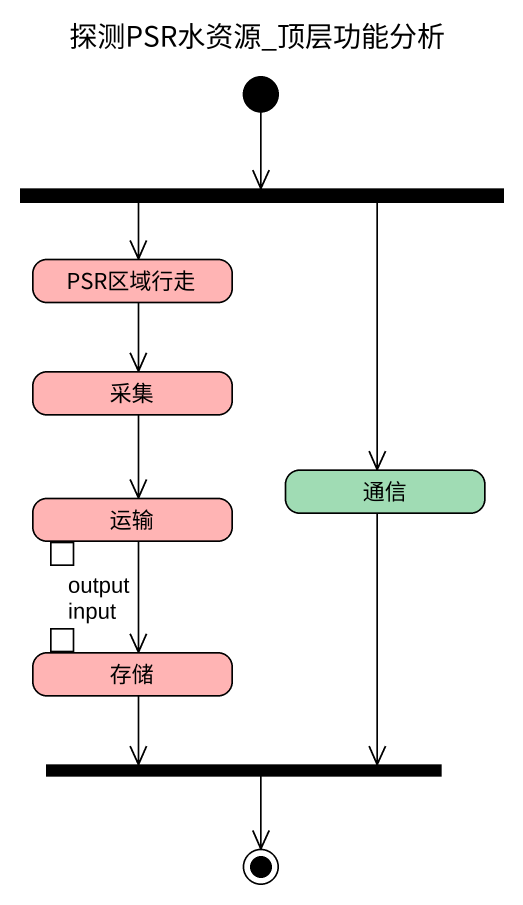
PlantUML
@startuml
title 探测PSR水资源_顶层功能分析
hide empty description
state fork1 <<fork>>
state PSR区域行走 #FFB4B4
state 采集 #FFB4B4
state 通信 #A0DCB4
state 运输 #FFB4B4 {
  state output <<outputPin>>
}
state 存储 #FFB4B4 {
  state input <<inputPin>>
}
state fork2 <<join>>
[*] --> fork1
fork1 --> PSR区域行走
fork1 --> 通信
PSR区域行走 --> 采集
采集 --> 运输
通信 --> fork2
运输 --> 存储
存储 --> fork2
fork2 --> [*]
@enduml
